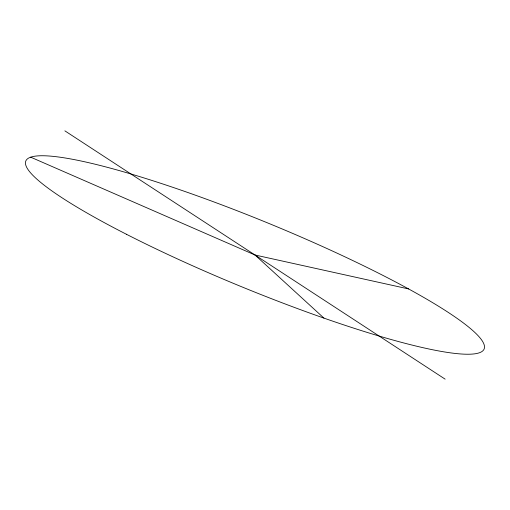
<?xml version="1.0" encoding="UTF-8"?>
<svg xmlns="http://www.w3.org/2000/svg" width="510" height="510" viewBox="0 0 510 510"><rect width="100%" height="100%" fill="white"/><g stroke="black" fill="none" stroke-linecap="round" stroke-linejoin="round"><path stroke-width="0.76" d="M30.74 157.195L255 255L408.599 288.94M64.878 130.853L445.128 379.147M255 255L323.926 318.106M126.384 234.243A247.65 34.463 22.3 0 0 483.92 349.414A247.65 34.463 22.3 0 0 154.702 181.337A247.65 34.463 22.3 0 0 126.384 234.243"/></g></svg>
